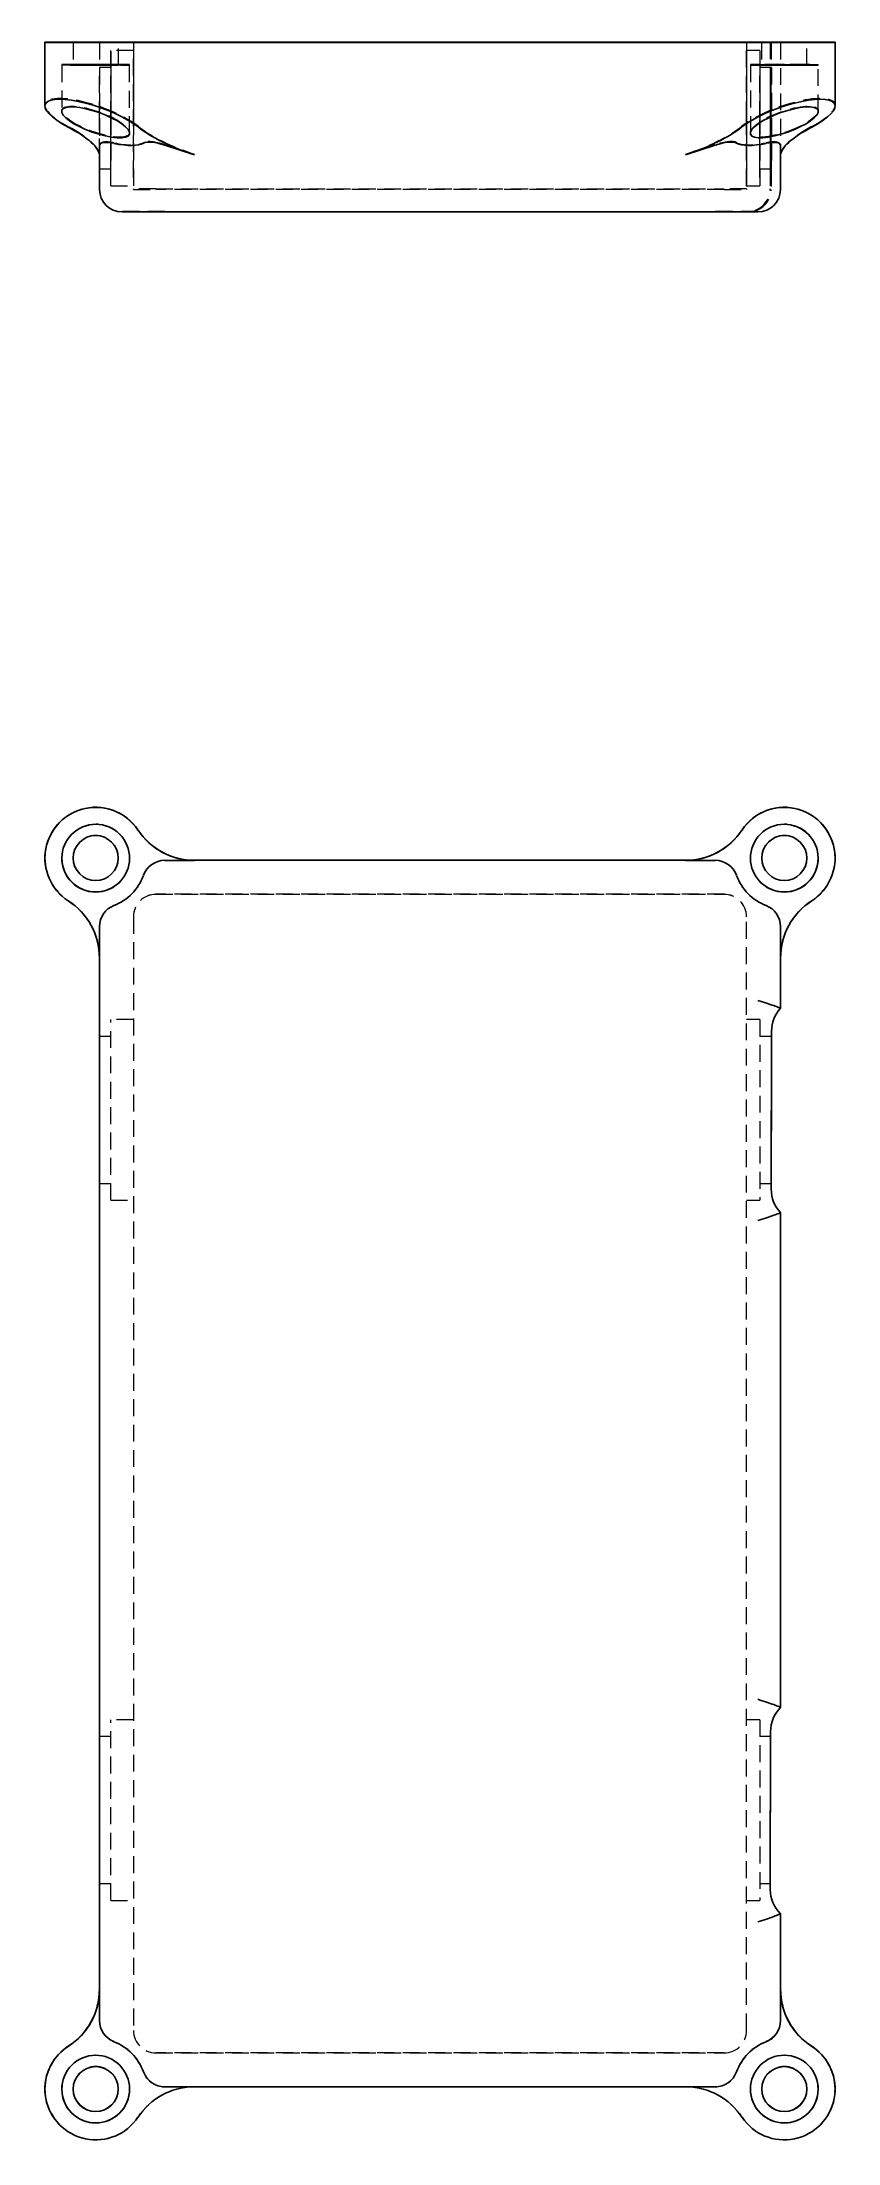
# Model space of a CAD drawing. Header units: millimetres. Extents: x 53 to 229, y 7 to 164.
# Drawn here: x 53.1 to 112.9, y 6.8 to 164.4 of the extents above.
import ezdxf

# ---------------------------------------------------------------- set-up
doc = ezdxf.new("R2010")
doc.units = ezdxf.units.MM
doc.linetypes.add('HIDDEN', pattern=[1.905, 1.27, -0.635])

msp = doc.modelspace()

# ---------------------------------------------------------------- linework, layer by layer
at = {"color": 7, "linetype": 'Continuous', "lineweight": 25}
for p, q in [((53.34, 164.42), (53.34, 164.38)), ((53.34, 164.38), (53.34, 159.63)), ((57.43, 164.38), (57.43, 164.42)), ((57.43, 164.42), (57.43, 164.38)), ((59.98, 164.42), (59.98, 164.38)), ((104.33, 164.42), (61.67, 164.42)), ((61.67, 164.38), (104.33, 164.38)), ((64.57, 164.42), (101.43, 164.42)), ((101.43, 164.38), (64.57, 164.38)), ((106.02, 164.38), (106.02, 164.42)), ((107.8, 164.42), (107.81, 164.41)), ((107.87, 164.39), (107.89, 164.38)), ((108.57, 164.42), (108.57, 164.42)), ((108.57, 164.42), (108.57, 164.41)), ((108.57, 164.42), (108.57, 164.41)), ((108.57, 164.41), (108.57, 164.39)), ((108.57, 164.39), (108.57, 164.38)), ((108.57, 164.38), (108.57, 164.38)), ((112.66, 164.38), (112.66, 164.42)), ((112.66, 159.63), (112.66, 164.38)), ((57.43, 156.66), (57.43, 155.91)), ((57.43, 156.66), (57.43, 153.36)), ((64.57, 155.96), (62.34, 156.68)), ((103.66, 156.68), (101.43, 155.96)), ((108.57, 153.36), (108.57, 156.66)), ((57.43, 153.4), (57.43, 155.91)), ((57.43, 153.36), (57.43, 153.4)), ((62.34, 151.67), (103.66, 151.67)), ((53.34, 103.19), (53.34, 103.18)), ((64.57, 103.01), (62.34, 103.01)), ((101.43, 103.02), (64.57, 103.02)), ((103.66, 103.01), (101.43, 103.01)), ((112.66, 103.18), (112.66, 103.19)), ((57.43, 98.04), (57.43, 15.95)), ((57.43, 98.04), (57.43, 98.04)), ((108.57, 91.92), (108.57, 98.04)), ((108.57, 98.04), (108.57, 98.04)), ((107.87, 78.33), (107.89, 90.19)), ((107.87, 78.34), (107.87, 78.33)), ((108.57, 39.46), (108.57, 76.58)), ((108.57, 76.58), (108.57, 76.58)), ((107.8, 25.79), (107.81, 37.65)), ((107.8, 25.8), (107.8, 25.79)), ((108.57, 23.97), (108.57, 23.96)), ((108.57, 15.95), (108.57, 23.96)), ((53.34, 10.82), (53.34, 10.81)), ((62.34, 10.98), (103.66, 10.98)), ((112.66, 10.81), (112.66, 10.82))]:
    msp.add_line(p, q, dxfattribs=at)
at = {"color": 7, "linetype": 'HIDDEN', "lineweight": 18}
for p, q in [((55.46, 164.42), (55.46, 164.38)), ((55.46, 164.38), (55.46, 162.68)), ((57.43, 164.38), (57.43, 155.91)), ((57.43, 164.38), (57.43, 155.95)), ((58.85, 164.38), (58.85, 164.42)), ((58.85, 162.68), (58.85, 164.38)), ((59.98, 164.42), (59.98, 153.4)), ((106.02, 164.38), (106.02, 153.36)), ((107.15, 164.42), (107.15, 164.38)), ((107.15, 164.38), (107.15, 162.68)), ((107.8, 164.42), (107.8, 153.4)), ((107.87, 164.39), (107.87, 153.37)), ((108.57, 164.41), (108.57, 164.38)), ((108.57, 164.38), (108.57, 155.91)), ((108.57, 164.38), (108.57, 153.37)), ((110.54, 164.38), (110.54, 164.42)), ((110.54, 162.68), (110.54, 164.38)), ((54.61, 162.73), (54.61, 162.68)), ((54.61, 162.68), (54.61, 159.22)), ((58.28, 162.52), (57.43, 162.52)), ((59.98, 163.79), (58.28, 163.79)), ((59.7, 162.68), (59.7, 162.73)), ((59.7, 157.59), (59.7, 162.68)), ((107.01, 163.79), (106.02, 163.79)), ((106.3, 162.73), (106.3, 162.68)), ((106.3, 162.68), (106.3, 157.59)), ((107.88, 162.52), (107.01, 162.52)), ((111.39, 162.68), (111.39, 162.73)), ((111.39, 159.22), (111.39, 162.68)), ((57.43, 155.91), (57.43, 156.7)), ((57.43, 155.95), (57.43, 156.7)), ((62.34, 156.73), (64.57, 156.01)), ((101.43, 156.01), (103.66, 156.73)), ((108.57, 156.7), (108.57, 155.95)), ((108.57, 155.91), (108.57, 156.66)), ((57.43, 154.9), (58.28, 154.9)), ((107.01, 154.9), (107.88, 154.9)), ((58.28, 153.63), (59.98, 153.63)), ((59.98, 153.36), (59.98, 153.4)), ((61.67, 153.4), (104.33, 153.4)), ((104.33, 153.36), (61.67, 153.36)), ((106.02, 153.63), (107.01, 153.63)), ((106.02, 153.4), (106.02, 153.36)), ((108.57, 153.4), (108.57, 153.4)), ((108.57, 153.39), (108.57, 153.37)), ((108.57, 153.37), (108.57, 153.36)), ((54.61, 103.19), (54.61, 103.18)), ((55.46, 103.19), (55.46, 103.19)), ((58.85, 103.19), (58.85, 103.19)), ((59.7, 103.18), (59.7, 103.19)), ((106.3, 103.19), (106.3, 103.18)), ((107.15, 103.19), (107.15, 103.19)), ((110.54, 103.19), (110.54, 103.19)), ((111.39, 103.18), (111.39, 103.19)), ((104.33, 100.47), (61.67, 100.47)), ((61.67, 100.47), (104.33, 100.47)), ((59.98, 98.77), (59.98, 98.78)), ((59.98, 98.77), (59.98, 15.22)), ((106.02, 98.78), (106.02, 98.77)), ((106.02, 15.22), (106.02, 98.77)), ((59.98, 91.07), (58.28, 91.07)), ((107.01, 91.07), (106.02, 91.07)), ((107.87, 78.34), (107.89, 90.2)), ((58.28, 89.8), (57.43, 89.8)), ((107.88, 89.8), (107.01, 89.8)), ((57.43, 78.78), (58.28, 78.78)), ((58.28, 77.51), (59.98, 77.51)), ((106.02, 77.51), (107.01, 77.51)), ((107.01, 78.78), (107.88, 78.78)), ((59.98, 38.53), (58.28, 38.53)), ((107.01, 38.53), (106.02, 38.53)), ((58.28, 37.26), (57.43, 37.26)), ((107.81, 37.26), (107.01, 37.26)), ((107.8, 25.8), (107.81, 37.66)), ((57.43, 26.24), (58.28, 26.24)), ((107.01, 26.24), (107.81, 26.24)), ((58.28, 24.97), (59.98, 24.97)), ((106.02, 24.97), (107.01, 24.97)), ((104.33, 13.53), (61.67, 13.53)), ((61.67, 13.52), (104.33, 13.52)), ((54.61, 10.81), (54.61, 10.81)), ((55.46, 10.82), (55.46, 10.81)), ((58.85, 10.81), (58.85, 10.82)), ((59.7, 10.81), (59.7, 10.81)), ((62.34, 10.98), (64.57, 10.98)), ((64.57, 10.99), (101.43, 10.99)), ((101.43, 10.98), (103.66, 10.98)), ((106.3, 10.81), (106.3, 10.81)), ((107.15, 10.82), (107.15, 10.81)), ((110.54, 10.81), (110.54, 10.82)), ((111.39, 10.81), (111.39, 10.81))]:
    msp.add_line(p, q, dxfattribs=at)
at = {"color": 7, "linetype": 'Continuous', "lineweight": 25, "flags": 128}
for points in [[(55.09, 164.42), (54.6, 164.42), (54.18, 164.42), (53.83, 164.42), (53.58, 164.42), (53.41, 164.42), (53.34, 164.42), (53.37, 164.42), (53.5, 164.42), (53.73, 164.42), (54.04, 164.42), (54.44, 164.42), (54.9, 164.42), (55.43, 164.42), (56, 164.42), (56.6, 164.42), (57.21, 164.42), (57.83, 164.42), (58.42, 164.42), (58.98, 164.42), (59.5, 164.42), (59.95, 164.42), (60.33, 164.42)], [(60.33, 164.38), (59.95, 164.38), (59.5, 164.38), (58.98, 164.38), (58.42, 164.38), (57.83, 164.38), (57.21, 164.38), (56.6, 164.38), (56, 164.38), (55.43, 164.38), (54.9, 164.38), (54.44, 164.38), (54.04, 164.38), (53.73, 164.38), (53.5, 164.38), (53.37, 164.38), (53.34, 164.38), (53.41, 164.38), (53.58, 164.38), (53.83, 164.38), (54.18, 164.38), (54.6, 164.38), (55.09, 164.38)], [(55.09, 164.42), (55.61, 164.42), (56.07, 164.42), (56.47, 164.42), (56.81, 164.42), (57.08, 164.42), (57.27, 164.42), (57.39, 164.42), (57.43, 164.42)], [(57.43, 164.38), (57.39, 164.38), (57.27, 164.38), (57.08, 164.38), (56.81, 164.38), (56.47, 164.38), (56.07, 164.38), (55.61, 164.38), (55.09, 164.38)], [(58.85, 164.42), (58.8, 164.42), (58.65, 164.42), (58.42, 164.42), (58.12, 164.42), (57.75, 164.42), (57.36, 164.42), (56.95, 164.42), (56.55, 164.42), (56.19, 164.42), (55.88, 164.42), (55.65, 164.42), (55.51, 164.42), (55.46, 164.42), (55.51, 164.42), (55.65, 164.42), (55.88, 164.42), (56.19, 164.42), (56.55, 164.42), (56.95, 164.42), (57.36, 164.42), (57.75, 164.42), (58.12, 164.42), (58.42, 164.42), (58.65, 164.42), (58.8, 164.42), (58.85, 164.42)], [(58.85, 164.38), (58.8, 164.38), (58.65, 164.38), (58.42, 164.38), (58.12, 164.38), (57.75, 164.38), (57.36, 164.38), (56.95, 164.38), (56.55, 164.38), (56.19, 164.38), (55.88, 164.38), (55.65, 164.38), (55.51, 164.38), (55.46, 164.38), (55.51, 164.38), (55.65, 164.38), (55.88, 164.38), (56.19, 164.38), (56.55, 164.38), (56.95, 164.38), (57.36, 164.38), (57.75, 164.38), (58.12, 164.38), (58.42, 164.38), (58.65, 164.38), (58.8, 164.38), (58.85, 164.38)], [(61.67, 164.42), (61.34, 164.42), (61.02, 164.42), (60.73, 164.42), (60.47, 164.42), (60.26, 164.42), (60.1, 164.42), (60.01, 164.42), (59.98, 164.42)], [(59.98, 164.38), (60.01, 164.38), (60.1, 164.38), (60.26, 164.38), (60.47, 164.38), (60.73, 164.38), (61.02, 164.38), (61.34, 164.38), (61.67, 164.38)], [(64.57, 164.42), (63.95, 164.42), (63.33, 164.42), (62.73, 164.42), (62.17, 164.42), (61.63, 164.42), (61.15, 164.42), (60.71, 164.42), (60.33, 164.42)], [(60.33, 164.38), (60.71, 164.38), (61.15, 164.38), (61.63, 164.38), (62.17, 164.38), (62.73, 164.38), (63.33, 164.38), (63.95, 164.38), (64.57, 164.38)], [(105.67, 164.42), (105.29, 164.42), (104.85, 164.42), (104.37, 164.42), (103.83, 164.42), (103.27, 164.42), (102.67, 164.42), (102.05, 164.42), (101.43, 164.42)], [(101.43, 164.38), (102.05, 164.38), (102.67, 164.38), (103.27, 164.38), (103.83, 164.38), (104.37, 164.38), (104.85, 164.38), (105.29, 164.38), (105.67, 164.38)], [(106.02, 164.42), (105.99, 164.42), (105.9, 164.42), (105.74, 164.42), (105.53, 164.42), (105.27, 164.42), (104.98, 164.42), (104.66, 164.42), (104.33, 164.42)], [(104.33, 164.38), (104.66, 164.38), (104.98, 164.38), (105.27, 164.38), (105.53, 164.38), (105.74, 164.38), (105.9, 164.38), (105.99, 164.38), (106.02, 164.38)], [(105.67, 164.42), (106.05, 164.42), (106.5, 164.42), (107.02, 164.42), (107.58, 164.42), (108.17, 164.42), (108.79, 164.42), (109.4, 164.42), (110, 164.42), (110.57, 164.42), (111.1, 164.42), (111.56, 164.42), (111.96, 164.42), (112.27, 164.42), (112.5, 164.42), (112.63, 164.42), (112.66, 164.42), (112.59, 164.42), (112.42, 164.42), (112.17, 164.42), (111.82, 164.42), (111.4, 164.42), (110.91, 164.42)], [(110.91, 164.38), (111.4, 164.38), (111.82, 164.38), (112.17, 164.38), (112.42, 164.38), (112.59, 164.38), (112.66, 164.38), (112.63, 164.38), (112.5, 164.38), (112.27, 164.38), (111.96, 164.38), (111.56, 164.38), (111.1, 164.38), (110.57, 164.38), (110, 164.38), (109.4, 164.38), (108.79, 164.38), (108.17, 164.38), (107.58, 164.38), (107.02, 164.38), (106.5, 164.38), (106.05, 164.38), (105.67, 164.38)], [(110.54, 164.42), (110.49, 164.42), (110.35, 164.42), (110.12, 164.42), (109.81, 164.42), (109.45, 164.42), (109.05, 164.42), (108.64, 164.42), (108.25, 164.42), (107.88, 164.42), (107.58, 164.42), (107.35, 164.42), (107.2, 164.42), (107.15, 164.42), (107.2, 164.42), (107.35, 164.42), (107.58, 164.42), (107.88, 164.42), (108.25, 164.42), (108.64, 164.42), (109.05, 164.42), (109.45, 164.42), (109.81, 164.42), (110.12, 164.42), (110.35, 164.42), (110.49, 164.42), (110.54, 164.42)], [(110.54, 164.38), (110.49, 164.38), (110.35, 164.38), (110.12, 164.38), (109.81, 164.38), (109.45, 164.38), (109.05, 164.38), (108.64, 164.38), (108.25, 164.38), (107.88, 164.38), (107.58, 164.38), (107.35, 164.38), (107.2, 164.38), (107.15, 164.38), (107.2, 164.38), (107.35, 164.38), (107.58, 164.38), (107.88, 164.38), (108.25, 164.38), (108.64, 164.38), (109.05, 164.38), (109.45, 164.38), (109.81, 164.38), (110.12, 164.38), (110.35, 164.38), (110.49, 164.38), (110.54, 164.38)], [(108.57, 164.42), (108.61, 164.42), (108.73, 164.42), (108.92, 164.42), (109.19, 164.42), (109.53, 164.42), (109.93, 164.42), (110.39, 164.42), (110.91, 164.42)], [(110.91, 164.38), (110.39, 164.38), (109.93, 164.38), (109.53, 164.38), (109.19, 164.38), (108.92, 164.38), (108.73, 164.38), (108.61, 164.38), (108.57, 164.38)], [(57.43, 155.91), (57.43, 155.8), (57.43, 155.49), (57.43, 155.25), (57.43, 155.07), (57.43, 154.95), (57.43, 154.9), (57.43, 154.91), (57.43, 155), (57.43, 155.15), (57.43, 155.37), (57.43, 155.64), (57.43, 155.91)], [(57.43, 155.9), (57.43, 155.8), (57.43, 155.49), (57.43, 155.25), (57.43, 155.07), (57.43, 154.95), (57.43, 154.9), (57.43, 154.91), (57.43, 155), (57.43, 155.15), (57.43, 155.37), (57.43, 155.64), (57.43, 155.89)], [(59.13, 151.67), (59.67, 151.67), (60.18, 151.67), (60.65, 151.67), (61.09, 151.67), (61.48, 151.67), (61.82, 151.67), (62.11, 151.67), (62.34, 151.67)], [(103.66, 151.67), (103.89, 151.67), (104.18, 151.67), (104.52, 151.67), (104.91, 151.67), (105.35, 151.67), (105.82, 151.67), (106.33, 151.67), (106.87, 151.67)], [(107.88, 89.8), (107.88, 89.78), (107.88, 89.69), (107.88, 89.49), (107.88, 89.2), (107.88, 88.83), (107.88, 88.37), (107.88, 87.85), (107.88, 87.25), (107.88, 86.61), (107.88, 85.92), (107.88, 85.2), (107.88, 84.47), (107.88, 83.74), (107.88, 83.01), (107.87, 82.31), (107.87, 81.64), (107.87, 81.02), (107.87, 80.46), (107.87, 79.97), (107.87, 79.55), (107.87, 79.22), (107.87, 78.98), (107.87, 78.83), (107.87, 78.78)], [(107.81, 37.26), (107.81, 37.24), (107.81, 37.15), (107.81, 36.95), (107.81, 36.66), (107.81, 36.29), (107.81, 35.83), (107.81, 35.3), (107.81, 34.71), (107.81, 34.07), (107.81, 33.38), (107.81, 32.66), (107.81, 31.93), (107.8, 31.2), (107.8, 30.47), (107.8, 29.77), (107.8, 29.1), (107.8, 28.48), (107.8, 27.92), (107.8, 27.42), (107.8, 27.01), (107.8, 26.68), (107.8, 26.43), (107.8, 26.29), (107.8, 26.24)]]:
    msp.add_lwpolyline(points, dxfattribs=at)
at = {"color": 7, "linetype": 'HIDDEN', "lineweight": 18, "flags": 128}
for points in [[(59.7, 162.73), (59.65, 162.73), (59.5, 162.73), (59.27, 162.73), (58.95, 162.73), (58.57, 162.73), (58.13, 162.73), (57.65, 162.73), (57.15, 162.73), (56.66, 162.73), (56.18, 162.73), (55.74, 162.73), (55.36, 162.73), (55.04, 162.73), (54.8, 162.73), (54.66, 162.73), (54.61, 162.73), (54.66, 162.73), (54.8, 162.73), (55.04, 162.73), (55.36, 162.73), (55.74, 162.73), (56.18, 162.73), (56.66, 162.73), (57.15, 162.73), (57.65, 162.73), (58.13, 162.73), (58.57, 162.73), (58.95, 162.73), (59.27, 162.73), (59.5, 162.73), (59.65, 162.73), (59.7, 162.73)], [(59.7, 162.68), (59.65, 162.68), (59.5, 162.68), (59.27, 162.68), (58.95, 162.68), (58.57, 162.68), (58.13, 162.68), (57.65, 162.68), (57.15, 162.68), (56.66, 162.68), (56.18, 162.68), (55.74, 162.68), (55.36, 162.68), (55.04, 162.68), (54.8, 162.68), (54.66, 162.68), (54.61, 162.68), (54.66, 162.68), (54.8, 162.68), (55.04, 162.68), (55.36, 162.68), (55.74, 162.68), (56.18, 162.68), (56.66, 162.68), (57.15, 162.68), (57.65, 162.68), (58.13, 162.68), (58.57, 162.68), (58.95, 162.68), (59.27, 162.68), (59.5, 162.68), (59.65, 162.68), (59.7, 162.68)], [(58.85, 162.73), (58.8, 162.73), (58.65, 162.73), (58.42, 162.73), (58.12, 162.73), (57.75, 162.73), (57.36, 162.73), (56.95, 162.73), (56.55, 162.73), (56.19, 162.73), (55.88, 162.73), (55.65, 162.73), (55.51, 162.73), (55.46, 162.73), (55.51, 162.73), (55.65, 162.73), (55.88, 162.73), (56.19, 162.73), (56.55, 162.73), (56.95, 162.73), (57.36, 162.73), (57.75, 162.73), (58.12, 162.73), (58.42, 162.73), (58.65, 162.73), (58.8, 162.73), (58.85, 162.73)], [(58.85, 162.68), (58.8, 162.68), (58.65, 162.68), (58.42, 162.68), (58.12, 162.68), (57.75, 162.68), (57.36, 162.68), (56.95, 162.68), (56.55, 162.68), (56.19, 162.68), (55.88, 162.68), (55.65, 162.68), (55.51, 162.68), (55.46, 162.68), (55.51, 162.68), (55.65, 162.68), (55.88, 162.68), (56.19, 162.68), (56.55, 162.68), (56.95, 162.68), (57.36, 162.68), (57.75, 162.68), (58.12, 162.68), (58.42, 162.68), (58.65, 162.68), (58.8, 162.68), (58.85, 162.68)], [(57.43, 158.71), (57.43, 159.22), (57.43, 159.72), (57.43, 160.2), (57.43, 160.65), (57.43, 161.07), (57.43, 161.45), (57.43, 161.78), (57.43, 162.05), (57.43, 162.27), (57.43, 162.42), (57.43, 162.5), (57.43, 162.52), (57.43, 162.47), (57.43, 162.35), (57.43, 162.17), (57.43, 161.92), (57.43, 161.62), (57.43, 161.27), (57.43, 160.87), (57.43, 160.43), (57.43, 159.96), (57.43, 159.47), (57.43, 158.96), (57.43, 158.45), (57.43, 157.95), (57.43, 157.46), (57.43, 156.99), (57.43, 156.55), (57.43, 156.15), (57.43, 155.91)], [(57.43, 158.71), (57.43, 159.22), (57.43, 159.72), (57.43, 160.2), (57.43, 160.65), (57.43, 161.07), (57.43, 161.45), (57.43, 161.78), (57.43, 162.05), (57.43, 162.27), (57.43, 162.42), (57.43, 162.5), (57.43, 162.52), (57.43, 162.47), (57.43, 162.35), (57.43, 162.17), (57.43, 161.92), (57.43, 161.62), (57.43, 161.27), (57.43, 160.87), (57.43, 160.43), (57.43, 159.96), (57.43, 159.47), (57.43, 158.96), (57.43, 158.45), (57.43, 157.95), (57.43, 157.46), (57.43, 156.99), (57.43, 156.55), (57.43, 156.15), (57.43, 155.9)], [(58.28, 158.71), (58.28, 159.22), (58.28, 159.72), (58.28, 160.2), (58.28, 160.65), (58.28, 161.07), (58.28, 161.45), (58.28, 161.78), (58.28, 162.05), (58.28, 162.27), (58.28, 162.42), (58.28, 162.5), (58.28, 162.52), (58.28, 162.47), (58.28, 162.35), (58.28, 162.17), (58.28, 161.92), (58.28, 161.62), (58.28, 161.27), (58.28, 160.87), (58.28, 160.43), (58.28, 159.96), (58.28, 159.47), (58.28, 158.96), (58.28, 158.45), (58.28, 157.95), (58.28, 157.46), (58.28, 156.99), (58.28, 156.55), (58.28, 156.15), (58.28, 155.8), (58.28, 155.49), (58.28, 155.25), (58.28, 155.07), (58.28, 154.95), (58.28, 154.9), (58.28, 154.91), (58.28, 155), (58.28, 155.15), (58.28, 155.37), (58.28, 155.64), (58.28, 155.97), (58.28, 156.35), (58.28, 156.77), (58.28, 157.22), (58.28, 157.7), (58.28, 158.2), (58.28, 158.71)], [(106.3, 162.73), (106.35, 162.73), (106.5, 162.73), (106.73, 162.73), (107.05, 162.73), (107.43, 162.73), (107.87, 162.73), (108.35, 162.73), (108.85, 162.73), (109.34, 162.73), (109.82, 162.73), (110.26, 162.73), (110.64, 162.73), (110.96, 162.73), (111.2, 162.73), (111.34, 162.73), (111.39, 162.73), (111.34, 162.73), (111.2, 162.73), (110.96, 162.73), (110.64, 162.73), (110.26, 162.73), (109.82, 162.73), (109.34, 162.73), (108.85, 162.73), (108.35, 162.73), (107.87, 162.73), (107.43, 162.73), (107.05, 162.73), (106.73, 162.73), (106.5, 162.73), (106.35, 162.73), (106.3, 162.73)], [(106.3, 162.68), (106.35, 162.68), (106.5, 162.68), (106.73, 162.68), (107.05, 162.68), (107.43, 162.68), (107.87, 162.68), (108.35, 162.68), (108.85, 162.68), (109.34, 162.68), (109.82, 162.68), (110.26, 162.68), (110.64, 162.68), (110.96, 162.68), (111.2, 162.68), (111.34, 162.68), (111.39, 162.68), (111.34, 162.68), (111.2, 162.68), (110.96, 162.68), (110.64, 162.68), (110.26, 162.68), (109.82, 162.68), (109.34, 162.68), (108.85, 162.68), (108.35, 162.68), (107.87, 162.68), (107.43, 162.68), (107.05, 162.68), (106.73, 162.68), (106.5, 162.68), (106.35, 162.68), (106.3, 162.68)], [(107.01, 158.71), (107.01, 158.2), (107.01, 157.7), (107.01, 157.22), (107.01, 156.77), (107.01, 156.35), (107.01, 155.97), (107.01, 155.64), (107.01, 155.37), (107.01, 155.15), (107.01, 155), (107.01, 154.91), (107.01, 154.9), (107.01, 154.95), (107.01, 155.07), (107.01, 155.25), (107.01, 155.49), (107.01, 155.8), (107.01, 156.15), (107.01, 156.55), (107.01, 156.99), (107.01, 157.46), (107.01, 157.95), (107.01, 158.45), (107.01, 158.96), (107.01, 159.47), (107.01, 159.96), (107.01, 160.43), (107.01, 160.87), (107.01, 161.27), (107.01, 161.62), (107.01, 161.92), (107.01, 162.17), (107.01, 162.35), (107.01, 162.47), (107.01, 162.52), (107.01, 162.5), (107.01, 162.42), (107.01, 162.27), (107.01, 162.05), (107.01, 161.78), (107.01, 161.45), (107.01, 161.07), (107.01, 160.65), (107.01, 160.2), (107.01, 159.72), (107.01, 159.22), (107.01, 158.71)], [(110.54, 162.73), (110.49, 162.73), (110.35, 162.73), (110.12, 162.73), (109.81, 162.73), (109.45, 162.73), (109.05, 162.73), (108.64, 162.73), (108.25, 162.73), (107.88, 162.73), (107.58, 162.73), (107.35, 162.73), (107.2, 162.73), (107.15, 162.73), (107.2, 162.73), (107.35, 162.73), (107.58, 162.73), (107.88, 162.73), (108.25, 162.73), (108.64, 162.73), (109.05, 162.73), (109.45, 162.73), (109.81, 162.73), (110.12, 162.73), (110.35, 162.73), (110.49, 162.73), (110.54, 162.73)], [(110.54, 162.68), (110.49, 162.68), (110.35, 162.68), (110.12, 162.68), (109.81, 162.68), (109.45, 162.68), (109.05, 162.68), (108.64, 162.68), (108.25, 162.68), (107.88, 162.68), (107.58, 162.68), (107.35, 162.68), (107.2, 162.68), (107.15, 162.68), (107.2, 162.68), (107.35, 162.68), (107.58, 162.68), (107.88, 162.68), (108.25, 162.68), (108.64, 162.68), (109.05, 162.68), (109.45, 162.68), (109.81, 162.68), (110.12, 162.68), (110.35, 162.68), (110.49, 162.68), (110.54, 162.68)], [(57.43, 155.91), (57.43, 155.97), (57.43, 156.35), (57.43, 156.77), (57.43, 157.22), (57.43, 157.7), (57.43, 158.2), (57.43, 158.71)], [(57.43, 155.89), (57.43, 155.97), (57.43, 156.35), (57.43, 156.77), (57.43, 157.22), (57.43, 157.7), (57.43, 158.2), (57.43, 158.71)], [(61.67, 153.4), (61.34, 153.4), (61.02, 153.4), (60.73, 153.4), (60.47, 153.4), (60.26, 153.4), (60.1, 153.4), (60.01, 153.4), (59.98, 153.4)], [(59.98, 153.36), (60.01, 153.36), (60.1, 153.36), (60.26, 153.36), (60.47, 153.36), (60.73, 153.36), (61.02, 153.36), (61.34, 153.36), (61.67, 153.36)], [(106.02, 153.4), (105.99, 153.4), (105.9, 153.4), (105.74, 153.4), (105.53, 153.4), (105.27, 153.4), (104.98, 153.4), (104.66, 153.4), (104.33, 153.4)], [(104.33, 153.36), (104.66, 153.36), (104.98, 153.36), (105.27, 153.36), (105.53, 153.36), (105.74, 153.36), (105.9, 153.36), (105.99, 153.36), (106.02, 153.36)], [(62.34, 151.71), (62.11, 151.71), (61.82, 151.71), (61.48, 151.71), (61.09, 151.71), (60.65, 151.71), (60.18, 151.71), (59.67, 151.71), (59.13, 151.71)], [(106.87, 151.71), (106.33, 151.71), (105.82, 151.71), (105.35, 151.71), (104.91, 151.71), (104.52, 151.71), (104.18, 151.71), (103.89, 151.71), (103.66, 151.71)], [(106.87, 151.7), (106.7, 151.7), (106.55, 151.7), (106.42, 151.7), (106.31, 151.7), (106.3, 151.7)], [(106.87, 151.67), (106.72, 151.67), (106.58, 151.67), (106.46, 151.67), (106.37, 151.67), (106.34, 151.67)], [(107.87, 78.78), (107.87, 78.83), (107.87, 78.98), (107.87, 79.22), (107.87, 79.55), (107.87, 79.97), (107.87, 80.46), (107.87, 81.02), (107.87, 81.64), (107.87, 82.31), (107.88, 83.01), (107.88, 83.74), (107.88, 84.47), (107.88, 85.2), (107.88, 85.92), (107.88, 86.61), (107.88, 87.25), (107.88, 87.85), (107.88, 88.37), (107.88, 88.83), (107.88, 89.2), (107.88, 89.49), (107.88, 89.69), (107.88, 89.78), (107.88, 89.8)], [(107.8, 26.24), (107.8, 26.29), (107.8, 26.43), (107.8, 26.68), (107.8, 27.01), (107.8, 27.42), (107.8, 27.92), (107.8, 28.48), (107.8, 29.1), (107.8, 29.77), (107.8, 30.47), (107.8, 31.2), (107.81, 31.93), (107.81, 32.66), (107.81, 33.38), (107.81, 34.07), (107.81, 34.71), (107.81, 35.3), (107.81, 35.83), (107.81, 36.29), (107.81, 36.66), (107.81, 36.95), (107.81, 37.15), (107.81, 37.24), (107.81, 37.26)]]:
    msp.add_lwpolyline(points, dxfattribs=at)
at = {"color": 7, "linetype": 'Continuous', "lineweight": 25}
for centre in [(57.15, 103.19), (108.85, 103.19), (57.15, 10.81), (108.85, 10.81)]:
    msp.add_circle(centre, 1.69, dxfattribs=at)
for centre, radius, start, end in [((108.45, -69.3), 233.71, 89.9722, 90.1611), ((108.46, 394.01), 229.6, 269.8387, 270.0268), ((108.47, -37.74), 202.14, 89.9717, 90.1696), ((108.47, 362.45), 198.06, 269.8301, 270.0273), ((59.13, 153.36), 1.69, 180, 270), ((106.87, 153.36), 1.69, 270.0108, 0), ((57.15, 103.19), 3.81, 33.5305, 180), ((108.85, 103.19), 3.81, 0, 146.4695), ((64.57, 108.1), 5.08, 213.5305, 270), ((101.43, 108.1), 5.08, 270, 326.4695), ((57.15, 103.19), 2.54, 180, 360), ((57.15, 103.19), 1.69, 180, 360), ((108.85, 103.19), 2.54, 180, 360), ((108.85, 103.19), 1.69, 180, 360), ((57.15, 103.18), 3.81, 291.0057, 340.2168), ((108.85, 103.18), 3.81, 199.7832, 248.9943), ((110.43, 90.19), 2.54, 137.0381, 179.9213), ((110.41, 78.33), 2.54, 179.9213, 223.498), ((110.41, 78.33), 2.54, 179.9213, 223.498), ((110.36, 37.65), 2.54, 134.7027, 179.9213), ((110.34, 25.79), 2.54, 179.9213, 225.8116), ((110.34, 25.79), 2.54, 179.9213, 225.8116), ((52.35, 18.31), 5.08, 302.6836, 360), ((113.65, 18.31), 5.08, 180, 237.3164), ((59.13, 15.95), 1.69, 180, 248.9943), ((106.87, 15.95), 1.69, 291.0057, 360), ((57.15, 10.81), 3.81, 19.7832, 68.9943), ((108.85, 10.81), 3.81, 111.0057, 160.2168), ((57.15, 10.82), 3.81, 122.6836, 180), ((108.85, 10.82), 3.81, 360, 57.3164), ((62.34, 12.67), 1.69, 199.7832, 270), ((103.66, 12.67), 1.69, 270, 340.2168), ((57.15, 10.81), 2.54, 180, 360), ((57.15, 10.82), 1.69, 180, 360), ((108.85, 10.81), 2.54, 180, 360), ((108.85, 10.82), 1.69, 180, 360)]:
    msp.add_arc(centre, radius, start, end, dxfattribs=at)
at = {"color": 7, "linetype": 'HIDDEN', "lineweight": 18}
for centre, radius, start, end in [((106.1, 153.4), 1.69, 291.3258, 0), ((106.17, 153.37), 1.69, 291.3258, 0), ((106.81, -67.31), 219.01, 89.9829, 90.1835), ((106.82, -39.26), 190.94, 89.9833, 90.1918), ((57.15, 103.19), 2.54, 0, 180), ((108.85, 103.19), 2.54, 0, 180), ((57.15, 103.19), 1.69, 0, 180), ((108.85, 103.19), 1.69, 0, 180), ((57.15, 103.19), 3.81, 180, 237.3164), ((108.85, 103.19), 3.81, 302.6836, 360), ((52.35, 95.7), 5.08, 360, 57.3164), ((61.67, 98.78), 1.69, 90, 180), ((61.67, 98.77), 1.69, 90, 180), ((104.33, 98.78), 1.69, 360, 90), ((104.33, 98.77), 1.69, 360, 90), ((113.65, 95.7), 5.08, 122.6836, 180), ((110.43, 90.2), 2.54, 137.0381, 179.9213), ((110.36, 37.66), 2.54, 134.7027, 179.9213), ((61.67, 15.22), 1.69, 180, 270), ((61.67, 15.22), 1.69, 180, 270), ((104.33, 15.22), 1.69, 270, 360), ((104.33, 15.22), 1.69, 270, 360), ((57.15, 10.81), 2.54, 0, 180), ((108.85, 10.81), 2.54, 0, 180), ((57.15, 10.82), 1.69, 0, 180), ((108.85, 10.82), 1.69, 0, 180), ((57.15, 10.82), 3.81, 180, 326.4695), ((64.57, 5.9), 5.08, 90, 146.4695), ((101.43, 5.9), 5.08, 33.5305, 90), ((108.85, 10.82), 3.81, 213.5305, 360)]:
    msp.add_arc(centre, radius, start, end, dxfattribs=at)
for centre, major_axis, ratio in [((107.81, 158.71), (0, 3.81), 0.001984), ((107.88, 158.71), (0, 3.81), 0.001984), ((57.15, 158.45), (2.53, -0.9), 0.289346), ((108.85, 158.45), (2.53, 0.9), 0.289346)]:
    msp.add_ellipse(centre, major_axis=major_axis, ratio=ratio, dxfattribs=at)
for centre, major_axis, ratio, start_param, end_param in [((57.15, 158.45), (3.79, -1.35), 0.289346, 0.68759, 4.244325), ((108.85, 158.45), (3.79, 1.35), 0.289346, 5.180453, 8.737188), ((52.35, 157.58), (5.06, -1.8), 0.289346, 0.102373, 1.102732), ((64.57, 157.65), (5.06, -1.8), 0.289346, 3.829183, 4.814762), ((101.43, 157.65), (5.06, 1.8), 0.289346, 4.610016, 5.595595), ((113.65, 157.58), (5.06, 1.8), 0.289346, 2.03886, 3.03922), ((59.13, 156.16), (1.69, -0.6), 0.289346, 2.039789, 3.243966), ((57.15, 158.45), (3.79, -1.35), 0.289346, 5.181382, 6.040276), ((62.34, 156.18), (1.69, -0.6), 0.289346, 1.67317, 2.898683), ((103.66, 156.18), (1.69, 0.6), 0.289346, 0.242909, 1.468423), ((108.85, 158.45), (3.79, 1.35), 0.289346, 3.384502, 4.243396), ((106.87, 156.16), (1.69, 0.6), 0.289346, 6.180812, 7.384989), ((59.13, 15.95), (1.57, -0.65), 0.999777, 3.534062, 4.738239), ((106.87, 15.95), (1.57, 0.65), 0.999777, 4.686539, 5.890716), ((57.15, 10.81), (3.52, -1.46), 0.999777, 0.737752, 1.596646), ((108.85, 10.81), (3.52, 1.46), 0.999777, 1.544947, 2.403841), ((62.34, 12.68), (1.57, -0.65), 0.999777, 3.879344, 5.104858), ((103.66, 12.68), (1.57, 0.65), 0.999777, 4.31992, 5.545434), ((64.57, 5.9), (4.7, -1.95), 0.999777, 1.963265, 1.985832), ((101.43, 5.9), (4.7, 1.95), 0.999777, 1.155761, 1.178327)]:
    msp.add_ellipse(centre, major_axis=major_axis, ratio=ratio, start_param=start_param, end_param=end_param, dxfattribs=at)
at = {"color": 7, "linetype": 'Continuous', "lineweight": 25}
for centre, major_axis, ratio, start_param, end_param in [((57.15, 158.4), (3.79, -1.35), 0.288483, 0.687225, 4.243959), ((108.85, 158.4), (3.79, 1.35), 0.288483, 5.180819, 8.737553), ((52.35, 157.54), (5.06, -1.79), 0.288483, 0.102007, 1.102367), ((64.57, 157.6), (5.06, -1.79), 0.288483, 3.828817, 4.814396), ((101.43, 157.6), (5.06, 1.79), 0.288483, 4.610381, 5.595961), ((113.65, 157.54), (5.06, 1.79), 0.288483, 2.039226, 3.039585), ((59.13, 156.12), (1.69, -0.6), 0.288483, 2.039423, 3.2436), ((57.15, 158.4), (3.79, -1.35), 0.288483, 5.181016, 6.03991), ((62.34, 156.14), (1.69, -0.6), 0.288483, 1.672804, 2.898318), ((103.66, 156.14), (1.69, 0.6), 0.288483, 0.243275, 1.468789), ((108.85, 158.4), (3.79, 1.35), 0.288483, 3.384868, 4.243762), ((106.87, 156.12), (1.69, 0.6), 0.288483, 6.181178, 7.385355), ((57.15, 103.18), (-1.46, 3.52), 0.999777, 4.904677, 8.461412), ((108.85, 103.18), (1.46, 3.52), 0.999777, 4.104959, 7.661694), ((64.57, 108.1), (-1.95, 4.7), 0.999777, 1.763084, 2.748664), ((101.43, 108.1), (1.95, 4.7), 0.999777, 3.534522, 4.520101), ((62.34, 101.32), (-0.65, 1.57), 0.999777, 5.890256, 7.11577), ((103.66, 101.32), (0.65, 1.57), 0.999777, 5.450601, 6.676114), ((57.15, 103.18), (-1.46, 3.52), 0.999777, 3.115283, 3.974177), ((108.85, 103.18), (1.46, 3.52), 0.999777, 2.309008, 3.167902), ((52.35, 95.69), (-1.95, 4.7), 0.999777, 4.31946, 5.319819), ((59.13, 98.04), (-0.65, 1.57), 0.999777, 6.256876, 7.461052), ((106.87, 98.04), (0.65, 1.57), 0.999777, 5.105318, 6.309495), ((113.65, 95.69), (1.95, 4.7), 0.999777, 0.963366, 1.963725), ((52.35, 18.3), (4.7, -1.95), 0.999777, 5.675295, 6.675654), ((113.65, 18.3), (4.7, 1.95), 0.999777, 2.749124, 3.749483), ((57.15, 10.81), (3.52, -1.46), 0.999777, 2.533703, 6.090437), ((108.85, 10.81), (3.52, 1.46), 0.999777, 3.334341, 6.891075), ((64.57, 5.9), (4.7, -1.95), 0.999777, 1.985832, 2.948845), ((101.43, 5.9), (4.7, 1.95), 0.999777, 0.192748, 1.155761)]:
    msp.add_ellipse(centre, major_axis=major_axis, ratio=ratio, start_param=start_param, end_param=end_param, dxfattribs=at)
for centre, major_axis, ratio in [((57.15, 158.4), (2.53, -0.9), 0.288483), ((108.85, 158.4), (2.53, 0.9), 0.288483), ((57.15, 103.18), (-0.97, 2.35), 0.999777), ((108.85, 103.18), (0.97, 2.35), 0.999777), ((57.15, 10.81), (2.35, -0.97), 0.999777), ((108.85, 10.81), (2.35, 0.97), 0.999777)]:
    msp.add_ellipse(centre, major_axis=major_axis, ratio=ratio, dxfattribs=at)
at = {"color": 7, "linetype": 'HIDDEN', "lineweight": 18}
for points, knots in [([(59.98, 158.71), (59.98, 159.83), (59.98, 160.91), (59.98, 161.73), (59.98, 163.43), (59.98, 164.11), (59.98, 163.65), (59.98, 163.35), (59.98, 162.57), (59.98, 161.37), (59.98, 160.53), (59.98, 159.47), (59.98, 158.41), (59.98, 157.26), (59.98, 156.18), (59.98, 155.4), (59.98, 153.81), (59.98, 153.27), (59.98, 153.87), (59.98, 154.22), (59.98, 154.96), (59.98, 156.04), (59.98, 156.8), (59.98, 157.75), (59.98, 158.71)], [5.108207, 5.108207, 5.108207, 5.108207, 5.663189, 5.663189, 5.663189, 6.812632, 6.812632, 6.812632, 7.562889, 7.562889, 7.562889, 8.089146, 8.089146, 8.089146, 8.661808, 8.661808, 8.661808, 9.816216, 9.816216, 9.816216, 10.493624, 10.493624, 10.493624, 10.970623, 10.970623, 10.970623, 10.970623]), ([(59.98, 158.71), (59.98, 159.83), (59.98, 160.91), (59.98, 161.73), (59.98, 163.43), (59.98, 164.11), (59.98, 163.65), (59.98, 163.35), (59.98, 162.57), (59.98, 161.37), (59.98, 160.53), (59.98, 159.47), (59.98, 158.41), (59.98, 157.26), (59.98, 156.18), (59.98, 155.4), (59.98, 153.81), (59.98, 153.27), (59.98, 153.87), (59.98, 154.22), (59.98, 154.96), (59.98, 156.04), (59.98, 156.8), (59.98, 157.75), (59.98, 158.71)], [5.108207, 5.108207, 5.108207, 5.108207, 5.663189, 5.663189, 5.663189, 6.812632, 6.812632, 6.812632, 7.562889, 7.562889, 7.562889, 8.089146, 8.089146, 8.089146, 8.661808, 8.661808, 8.661808, 9.816216, 9.816216, 9.816216, 10.493624, 10.493624, 10.493624, 10.970623, 10.970623, 10.970623, 10.970623]), ([(106.02, 158.71), (106.02, 157.75), (106.02, 156.8), (106.02, 156.04), (106.02, 154.96), (106.02, 154.22), (106.02, 153.87), (106.02, 153.27), (106.02, 153.81), (106.02, 155.4), (106.02, 156.18), (106.02, 157.26), (106.02, 158.41), (106.02, 159.47), (106.02, 160.53), (106.02, 161.37), (106.02, 162.57), (106.02, 163.35), (106.02, 163.65), (106.02, 164.11), (106.02, 163.43), (106.02, 161.73), (106.02, 160.91), (106.02, 159.83), (106.02, 158.71)], [0.877562, 0.877562, 0.877562, 0.877562, 1.20573, 1.20573, 1.20573, 1.671777, 1.671777, 1.671777, 2.465991, 2.465991, 2.465991, 2.859974, 2.859974, 2.859974, 3.222031, 3.222031, 3.222031, 3.738197, 3.738197, 3.738197, 4.528996, 4.528996, 4.528996, 4.910815, 4.910815, 4.910815, 4.910815]), ([(106.02, 158.71), (106.02, 157.75), (106.02, 156.8), (106.02, 156.04), (106.02, 154.96), (106.02, 154.22), (106.02, 153.87), (106.02, 153.27), (106.02, 153.81), (106.02, 155.4), (106.02, 156.18), (106.02, 157.26), (106.02, 158.41), (106.02, 159.47), (106.02, 160.53), (106.02, 161.37), (106.02, 162.57), (106.02, 163.35), (106.02, 163.65), (106.02, 164.11), (106.02, 163.43), (106.02, 161.73), (106.02, 160.91), (106.02, 159.83), (106.02, 158.71)], [0.877562, 0.877562, 0.877562, 0.877562, 1.20573, 1.20573, 1.20573, 1.671777, 1.671777, 1.671777, 2.465991, 2.465991, 2.465991, 2.859974, 2.859974, 2.859974, 3.222031, 3.222031, 3.222031, 3.738197, 3.738197, 3.738197, 4.528996, 4.528996, 4.528996, 4.910815, 4.910815, 4.910815, 4.910815]), ([(58.28, 158.71), (58.28, 159.08), (58.28, 159.82), (58.28, 160.84), (58.28, 161.74), (58.28, 162.49), (58.28, 163.06), (58.28, 163.48), (58.28, 163.72), (58.28, 163.82), (58.28, 163.79), (58.28, 163.79)], [0, 0, 0, 0, 0.117369, 0.23565, 0.355704, 0.477832, 0.603368, 0.732487, 0.864396, 0.997768, 1, 1, 1, 1]), ([(58.28, 163.71), (58.28, 163.64), (58.28, 163.49), (58.28, 163.06), (58.28, 162.49), (58.28, 161.74), (58.28, 160.85), (58.28, 159.84), (58.28, 159.12), (58.28, 158.78)], [0, 0, 0, 0, 0.153821, 0.304563, 0.451156, 0.593556, 0.733245, 0.871435, 1, 1, 1, 1]), ([(107.01, 163.79), (107.01, 163.79), (107.01, 163.82), (107.01, 163.72), (107.01, 163.48), (107.01, 163.06), (107.01, 162.49), (107.01, 161.74), (107.01, 160.84), (107.01, 159.82), (107.01, 159.08), (107.01, 158.71)], [0, 0, 0, 0, 0.002232, 0.135604, 0.267513, 0.396632, 0.522168, 0.644296, 0.76435, 0.882631, 1, 1, 1, 1]), ([(58.28, 153.63), (58.28, 153.65), (58.28, 153.68), (58.28, 153.93), (58.28, 154.35), (58.28, 154.93), (58.28, 155.67), (58.28, 156.57), (58.28, 157.6), (58.28, 158.34), (58.28, 158.71)], [0, 0, 0, 0, 0.131645, 0.264034, 0.393816, 0.520074, 0.642727, 0.76301, 0.88193, 1, 1, 1, 1]), ([(107.01, 158.71), (107.01, 158.34), (107.01, 157.6), (107.01, 156.57), (107.01, 155.67), (107.01, 154.93), (107.01, 154.35), (107.01, 153.93), (107.01, 153.68), (107.01, 153.6), (107.01, 153.69), (107.01, 153.94), (107.01, 154.35), (107.01, 154.93), (107.01, 155.67), (107.01, 156.58), (107.01, 157.57), (107.01, 158.28), (107.01, 158.61)], [0, 0, 0, 0, 0.059212, 0.11885, 0.179172, 0.240683, 0.304001, 0.369087, 0.43548, 0.502609, 0.569761, 0.636174, 0.701187, 0.764424, 0.826027, 0.886529, 0.94596, 1, 1, 1, 1]), ([(106.79, 151.8), (106.73, 151.77), (106.62, 151.73), (106.46, 151.7), (106.34, 151.69), (106.26, 151.68), (106.23, 151.68), (106.21, 151.68), (106.2, 151.68), (106.2, 151.68), (106.2, 151.68)], [0, 0, 0, 0, 0.272412, 0.512501, 0.695219, 0.804477, 0.852, 0.887721, 0.936944, 1, 1, 1, 1]), ([(58.28, 77.51), (58.28, 77.54), (58.28, 77.6), (58.28, 78.08), (58.28, 78.77), (58.28, 79.66), (58.28, 80.69), (58.28, 81.83), (58.28, 83.04), (58.28, 84.29), (58.28, 85.54), (58.28, 86.75), (58.28, 87.89), (58.28, 88.92), (58.28, 89.81), (58.28, 90.5), (58.28, 90.97), (58.28, 91.04), (58.28, 91.07)], [0, 0, 0, 0, 0.0581555, 0.1173281, 0.1775665, 0.2389015, 0.3018634, 0.366594, 0.4327176, 0.4995779, 0.5664143, 0.6325184, 0.6973213, 0.7603642, 0.8216071, 0.8816667, 0.9410457, 1, 1, 1, 1]), ([(107.01, 91.07), (107.01, 91.04), (107.01, 90.97), (107.01, 90.5), (107.01, 89.81), (107.01, 88.92), (107.01, 87.89), (107.01, 86.75), (107.01, 85.54), (107.01, 84.29), (107.01, 83.04), (107.01, 81.83), (107.01, 80.69), (107.01, 79.66), (107.01, 78.77), (107.01, 78.08), (107.01, 77.6), (107.01, 77.54), (107.01, 77.51)], [0, 0, 0, 0, 0.058954, 0.118333, 0.178393, 0.239636, 0.302679, 0.367482, 0.433586, 0.500422, 0.567282, 0.633406, 0.698137, 0.761098, 0.822433, 0.882672, 0.941845, 1, 1, 1, 1]), ([(58.28, 24.97), (58.28, 25), (58.28, 25.06), (58.28, 25.54), (58.28, 26.23), (58.28, 27.12), (58.28, 28.15), (58.28, 29.29), (58.28, 30.5), (58.28, 31.75), (58.28, 32.99), (58.28, 34.21), (58.28, 35.35), (58.28, 36.38), (58.28, 37.27), (58.28, 37.96), (58.28, 38.43), (58.28, 38.5), (58.28, 38.53)], [0, 0, 0, 0, 0.058155, 0.117328, 0.177567, 0.238902, 0.301863, 0.366594, 0.432718, 0.499578, 0.566414, 0.632518, 0.697321, 0.760364, 0.821607, 0.881667, 0.941046, 1, 1, 1, 1]), ([(107.01, 38.53), (107.01, 38.5), (107.01, 38.43), (107.01, 37.96), (107.01, 37.27), (107.01, 36.38), (107.01, 35.35), (107.01, 34.21), (107.01, 32.99), (107.01, 31.75), (107.01, 30.5), (107.01, 29.29), (107.01, 28.15), (107.01, 27.12), (107.01, 26.23), (107.01, 25.54), (107.01, 25.06), (107.01, 25), (107.01, 24.97)], [0, 0, 0, 0, 0.058954, 0.118333, 0.178393, 0.239636, 0.302679, 0.367482, 0.433586, 0.500422, 0.567282, 0.633406, 0.698137, 0.761098, 0.822433, 0.882672, 0.941845, 1, 1, 1, 1])]:
    msp.add_open_spline(points, degree=3, knots=knots, dxfattribs=at)
at = {"color": 7, "linetype": 'Continuous', "lineweight": 25}
for points in [[(108.57, 91.92), (108.57, 91.92), (108.56, 91.93), (108.51, 91.95), (108.48, 91.96), (108.34, 92.01), (108.21, 92.06), (107.9, 92.17), (107.71, 92.23), (107.31, 92.36), (107.09, 92.43), (106.87, 92.5)], [(108.57, 76.58), (108.57, 76.58), (108.56, 76.57), (108.51, 76.55), (108.48, 76.54), (108.34, 76.49), (108.21, 76.44), (107.9, 76.33), (107.71, 76.26), (107.31, 76.13), (107.09, 76.06), (106.87, 76)], [(108.57, 39.46), (108.57, 39.46), (108.56, 39.46), (108.51, 39.48), (108.48, 39.49), (108.34, 39.55), (108.21, 39.6), (107.9, 39.72), (107.71, 39.79), (107.31, 39.92), (107.09, 39.99), (106.87, 40.06)], [(108.57, 23.96), (108.57, 23.96), (108.56, 23.96), (108.51, 23.94), (108.48, 23.92), (108.34, 23.87), (108.21, 23.82), (107.9, 23.7), (107.71, 23.63), (107.31, 23.49), (107.09, 23.42), (106.87, 23.35)]]:
    msp.add_open_spline(points, degree=3, knots=[0, 0, 0, 0, 0.125, 0.125, 0.25, 0.25, 0.5, 0.5, 0.75, 0.75, 1, 1, 1, 1], dxfattribs=at)

doc.saveas('drawing.dxf')
